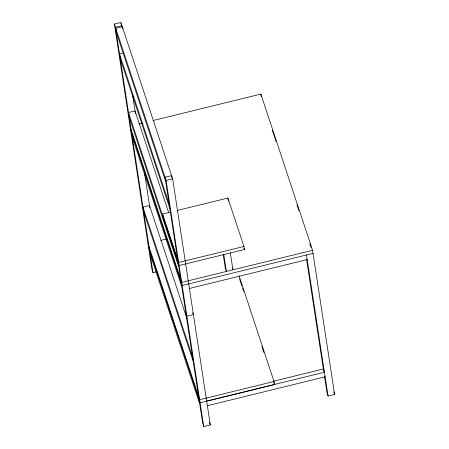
<?xml version="1.0" encoding="UTF-8"?>
<svg xmlns="http://www.w3.org/2000/svg" width="449" height="449" viewBox="0 0 449 449"><rect width="100%" height="100%" fill="white"/><g stroke="black" fill="none" stroke-linecap="round" stroke-linejoin="round"><path stroke-width="0.67" d="M156.274 271.825L153.002 272.627L151.93 269.394L114.388 24.055L120.933 22.45L122.425 28.455M153.002 272.627L115.46 27.288L121.999 25.683M165.737 181.823L116.459 32.895L115.758 28.293L122.302 26.687L172.646 178.854L210.3 424.945L203.762 426.55L202.69 423.317L165.036 177.226L171.574 175.621L171.894 177.697M123.492 53.156L119.563 54.121L169.11 203.868M138.831 124.036L142.221 123.206M153.07 120.545L260.869 94.088L312.555 250.301L334.612 394.435L328.067 396.04L327.001 392.808L324.459 376.211M203.762 426.55L166.102 180.459L172.646 178.854M176.912 210.547L227.901 198.037L243.925 246.462L244.391 249.526L179.123 265.544L163.099 217.12L162.633 214.055L170.109 212.22M160.815 240.35L166.225 239.025M243.925 246.462L178.651 262.48L162.633 214.055M312.555 250.301L181.705 282.415L130.019 126.203M313.026 253.365L182.171 285.48L130.491 129.267M189.422 288.477L307.183 259.573M273.66 381.184L323.353 368.988L324.425 372.221L206.658 401.125M239.053 275.77L274.019 381.465L199.653 399.717L147.968 243.504M274.019 381.465L274.491 384.529L200.125 402.781L148.439 246.568M207.359 405.722L325.127 376.823M272.279 130.087L276.023 141.401M296.946 204.632L298.927 210.62M309.933 243.897L310.596 245.895M309.945 244.06L311.045 247.382M333.753 391.848L334.612 394.435M243.953 248.202L244.391 249.526M239.485 278.7L241.904 286.019M242.6 288.146L243.7 291.468M261.924 346.521L263.905 352.504M273.609 381.875L274.491 384.529M232.285 267.901L232.924 269.843L230.343 252.978M114.388 24.055L115.46 27.288M115.758 28.293L166.102 180.459M120.27 58.724L169.812 208.471M168.701 212.63L135.042 110.909L128.498 112.514L177.776 261.441L178.478 266.044L129.205 117.11M192.767 312.605L193.407 314.541L186.868 316.147L185.796 312.914M132.264 137.102L181.536 286.03L180.835 281.428M186.913 318.543L149.517 205.519L142.978 207.124L192.251 356.051L192.958 360.654L143.68 211.72M209.447 422.357L210.3 424.945M150.202 254.347L199.479 403.281L198.772 398.678M306.482 254.97L328.067 396.04M306.577 259.348L323.718 371.374M260.869 94.088L261.245 96.541M227.901 198.037L228.367 201.101M223.798 254.583L226.38 271.449L225.314 268.216L223.142 254.05M122.302 26.687L122.599 28.663M132.5 94.296L135.469 113.698M144.589 173.303L149.893 207.954M121.039 23.14L121.247 24.527"/></g></svg>
